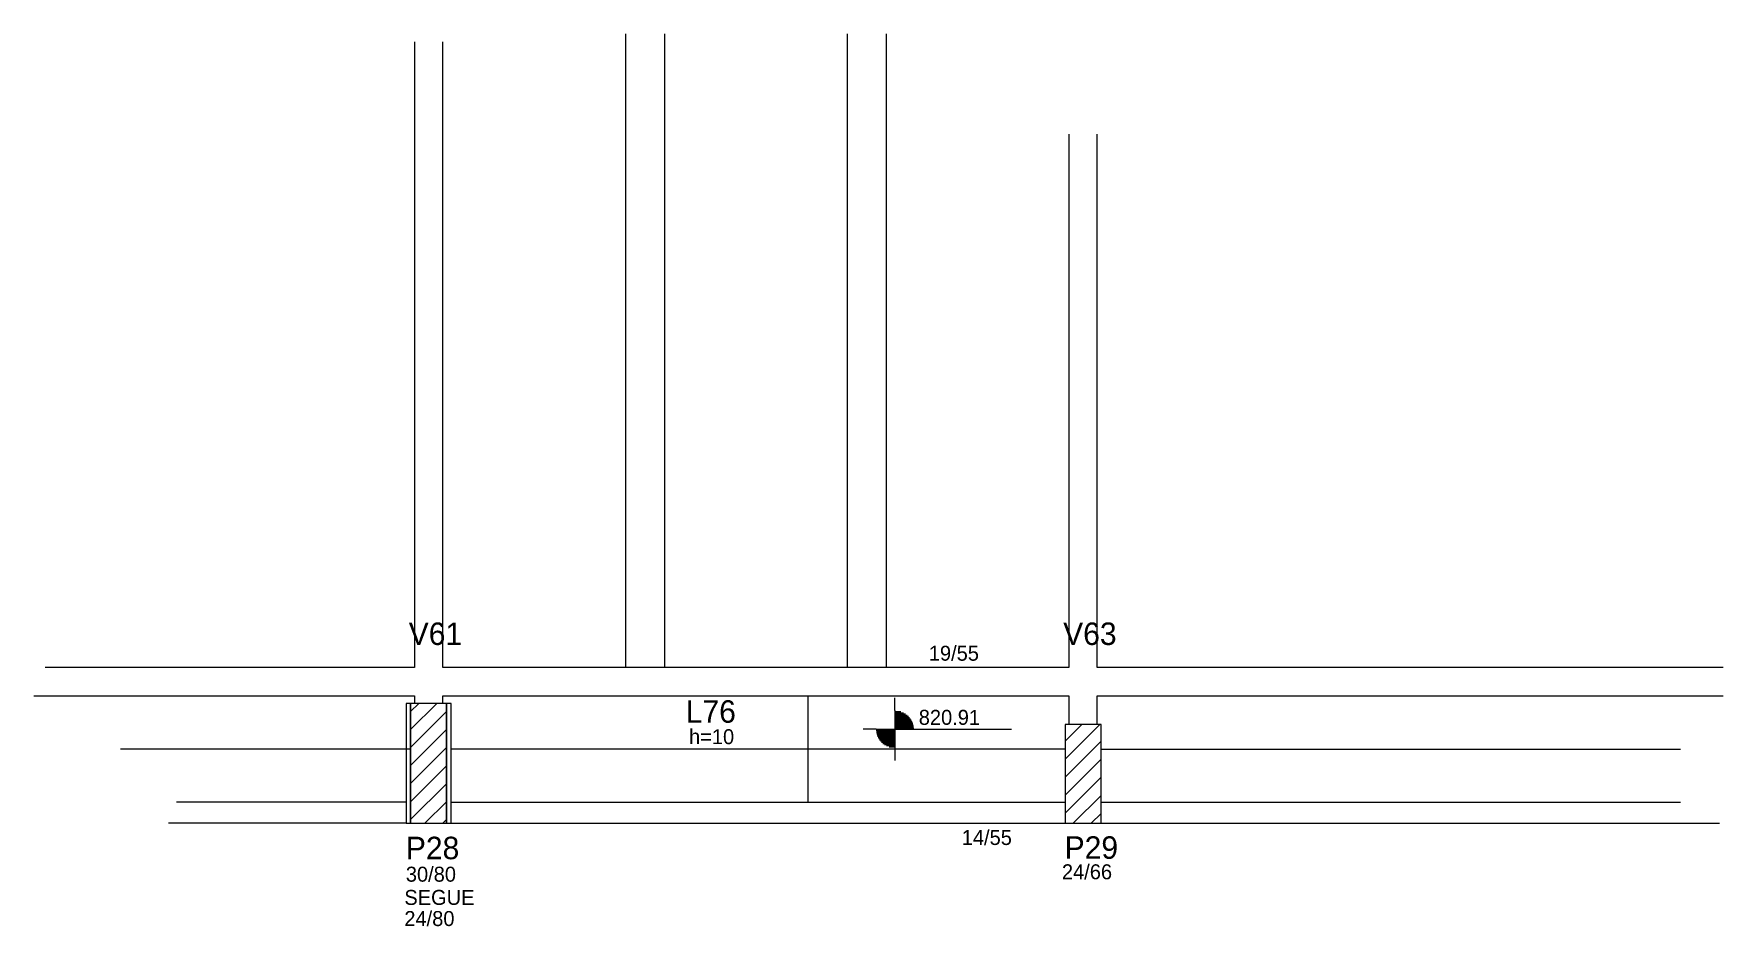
# Model space of a CAD drawing. Header units: metres. Extents: x 3991 to 5119, y 1911 to 2507.
import ezdxf

# ---------------------------------------------------------------- set-up
doc = ezdxf.new("R2010")
doc.units = ezdxf.units.M
for name, color, linetype in [('3', 7, 'Continuous'), ('4', 7, 'Continuous'), ('7', 7, 'Continuous'), ('Painéis', 7, 'Continuous')]:
    doc.layers.add(name, color=color, linetype=linetype)

msp = doc.modelspace()

# ---------------------------------------------------------------- linework, layer by layer
at = {"layer": '3', "color": 7, "lineweight": 25}
for p, q in [((4242.7, 2042.7), (4260.1, 2060.2)), ((4242.7, 2054.7), (4248.1, 2060.2)), ((4242.7, 2030.7), (4266.7, 2054.7)), ((4566.1, 2055.4), (4566.1, 2063.9)), ((4566.1, 2055.4), (4566.1, 2030.4)), ((4566.1, 2054.7), (4570, 2054.7)), ((4566.1, 2054), (4571.9, 2054)), ((4566.1, 2053.2), (4573.2, 2053.2)), ((4242.7, 2018.7), (4266.7, 2042.7)), ((4553.6, 2042.9), (4544.9, 2042.9)), ((4553.6, 2042.9), (4578.6, 2042.9)), ((4566.1, 2042.1), (4553.6, 2042.1)), ((4566.1, 2052.4), (4574.2, 2052.4)), ((4566.1, 2051.6), (4575.1, 2051.6)), ((4566.1, 2050.8), (4575.8, 2050.8)), ((4566.1, 2050), (4576.4, 2050)), ((4566.1, 2049.2), (4576.9, 2049.2)), ((4566.1, 2048.4), (4577.3, 2048.4)), ((4566.1, 2047.6), (4577.7, 2047.6)), ((4566.1, 2046.8), (4578, 2046.8)), ((4566.1, 2046), (4578.2, 2046)), ((4566.1, 2045.2), (4578.4, 2045.2)), ((4566.1, 2044.4), (4578.5, 2044.4)), ((4566.1, 2043.6), (4578.6, 2043.6)), ((4578.6, 2042.9), (4643.9, 2042.9)), ((4679.7, 2022.9), (4702.9, 2046.2)), ((4679.7, 2034.9), (4690.9, 2046.2)), ((4242.7, 2006.7), (4266.7, 2030.7)), ((4566.1, 2041.3), (4553.7, 2041.3)), ((4566.1, 2040.5), (4553.8, 2040.5)), ((4566.1, 2039.7), (4554, 2039.7)), ((4566.1, 2038.9), (4554.3, 2038.9)), ((4566.1, 2038.1), (4554.5, 2038.1)), ((4566.1, 2037.3), (4554.9, 2037.3)), ((4566.1, 2036.5), (4555.3, 2036.5)), ((4566.1, 2035.7), (4555.8, 2035.7)), ((4566.1, 2034.9), (4556.4, 2034.9)), ((4566.1, 2034.1), (4557.2, 2034.1)), ((4566.1, 2033.3), (4558, 2033.3)), ((4566.1, 2032.5), (4559, 2032.5)), ((4566.1, 2031.8), (4560.4, 2031.8)), ((4566.1, 2031), (4562.3, 2031)), ((4679.7, 2010.9), (4703.7, 2034.9)), ((4566.1, 2030.4), (4566.1, 2022.1)), ((4679.7, 1998.9), (4703.7, 2022.9)), ((4242.7, 1994.6), (4266.7, 2018.6)), ((4679.7, 1986.9), (4703.7, 2010.9)), ((4242.7, 1982.6), (4266.7, 2006.6)), ((4685, 1980.2), (4703.7, 1998.8)), ((4239.7, 1994.2), (4086.4, 1994.2)), ((4252.2, 1980.2), (4266.7, 1994.6)), ((4269.7, 1994.2), (4679.7, 1994.2)), ((4697, 1980.2), (4703.7, 1986.8)), ((4703.7, 1994.2), (5090.7, 1994.2)), ((4239.7, 1980.2), (4080.9, 1980.2)), ((4264.3, 1980.2), (4266.7, 1982.6)), ((4269.7, 1980.2), (4679.7, 1980.2)), ((4703.7, 1980.2), (5116.7, 1980.2))]:
    msp.add_line(p, q, dxfattribs=at)
for points in [[(4245.2, 2501.7), (4245.2, 2084.2)], [(4264.2, 2084.2), (4264.2, 2501.7)], [(4682.2, 2440.2), (4682.2, 2084.2)], [(4701.2, 2084.2), (4701.2, 2440.2)], [(4245.2, 2084.2), (3998.6, 2084.2)], [(4682.2, 2084.2), (4264.2, 2084.2)], [(5119.2, 2084.2), (4701.2, 2084.2)], [(3991.1, 2065.2), (4245.2, 2065.2)], [(4245.2, 2065.2), (4245.2, 2060.2)], [(4264.2, 2065.2), (4682.2, 2065.2)], [(4264.2, 2060.2), (4264.2, 2065.2)], [(4682.2, 2065.2), (4682.2, 2046.2)], [(4701.2, 2065.2), (5119.2, 2065.2)], [(4701.2, 2046.2), (4701.2, 2065.2)]]:
    msp.add_lwpolyline(points, dxfattribs=at)
at = {"layer": '7', "color": 7, "lineweight": 25}
for points in [[(4242.7, 2060.2), (4239.7, 2060.2), (4239.7, 1980.2), (4242.7, 1980.2), (4242.7, 2060.2)], [(4242.7, 1980.2), (4266.7, 1980.2), (4266.7, 2060.2), (4242.7, 2060.2), (4242.7, 1980.2)], [(4269.7, 2060.2), (4266.7, 2060.2), (4266.7, 1980.2), (4269.7, 1980.2), (4269.7, 2060.2)], [(4679.7, 1980.2), (4703.7, 1980.2), (4703.7, 2046.2), (4679.7, 2046.2), (4679.7, 1980.2)]]:
    msp.add_lwpolyline(points, dxfattribs=at)
at = {"layer": 'Painéis', "color": 7, "lineweight": 25}
for p, q in [((4386.2, 2507.2), (4386.2, 2084.2)), ((4412.2, 2507.2), (4412.2, 2084.2)), ((4534.2, 2507.2), (4534.2, 2084.2)), ((4560.2, 2507.2), (4560.2, 2084.2)), ((4508.2, 1994.2), (4508.2, 2065.2)), ((4242.7, 2029.7), (4048.9, 2029.7)), ((4679.7, 2029.7), (4269.7, 2029.7)), ((4703.7, 2029.7), (5090.7, 2029.7))]:
    msp.add_line(p, q, dxfattribs=at)

# ---------------------------------------------------------------- texts
at = {"layer": '3', "color": 7, "lineweight": 25}
for s, p in [('19/55', (4588.7, 2088.7)), ('820.91', (4582, 2045.9)), ('h=10', (4428.6, 2033)), ('14/55', (4610.7, 1965.7)), ('30/80', (4239.5, 1941.2)), ('24/66', (4677.6, 1942.8)), ('SEGUE', (4238.5, 1925.7)), ('24/80', (4238.5, 1911.6))]:
    msp.add_text(s, height=10, dxfattribs=at).set_placement(p)
at = {"layer": '4', "color": 7, "lineweight": 25}
for s, p in [('V61', (4241.4, 2099.2)), ('V63', (4678.4, 2099.2)), ('L76', (4426.4, 2047.3)), ('P28', (4239.5, 1956.2)), ('P29', (4679.4, 1956.5))]:
    msp.add_text(s, height=15, dxfattribs=at).set_placement(p)

doc.saveas('drawing.dxf')
